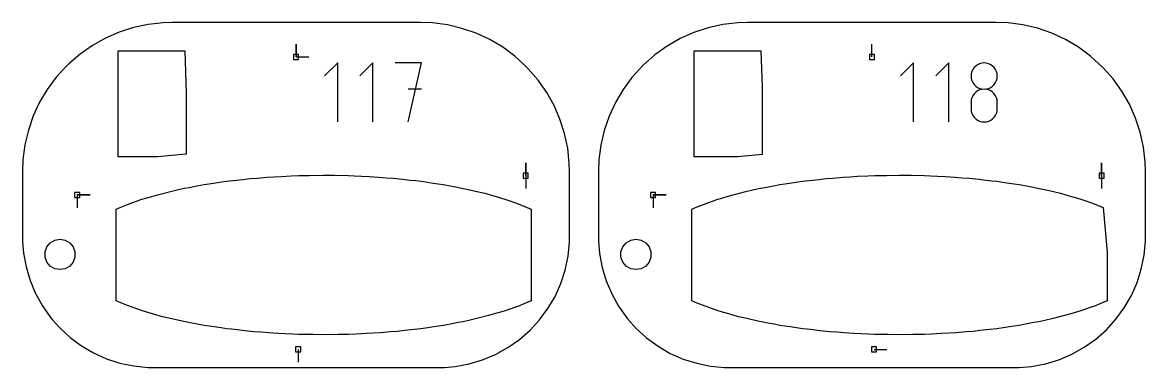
# Model space of a CAD drawing. Extents: x 0 to 570, y 0 to 470.
# Drawn here: x 276.2 to 400.3, y 231.5 to 269.6 of the extents above; entities that cross this region are included whole.
import ezdxf

# ---------------------------------------------------------------- set-up
doc = ezdxf.new("R2010")
doc.units = 0

msp = doc.modelspace()

# ---------------------------------------------------------------- linework, layer by layer
at = {"layer": 'annotation', "color": 1}
for p, q in [((306.426332, 265.781312), (306.426332, 267.210062)), ((306.426332, 265.781312), (306.426332, 267.210062)), ((306.426332, 267.210062), (306.426332, 265.781312)), ((370.076026, 265.781312), (370.076026, 267.210062)), ((306.426332, 265.781312), (307.855082, 265.781312)), ((311.029018, 265.131953), (309.576888, 263.679414)), ((311.029018, 258.600033), (311.029018, 265.131953)), ((314.930617, 265.131953), (313.478488, 263.679414)), ((314.930617, 258.600033), (314.930617, 265.131953)), ((320.284346, 265.131953), (317.379677, 265.131953)), ((318.832217, 258.600033), (320.284346, 265.131953)), ((374.680555, 265.131953), (373.228426, 263.679414)), ((374.680555, 258.600033), (374.680555, 265.131953)), ((378.582155, 265.131953), (377.130025, 263.679414)), ((378.582155, 258.600033), (378.582155, 265.131953)), ((381.229695, 264.405509), (381.122291, 264.17996)), ((381.372913, 264.607745), (381.229695, 264.405509)), ((381.547823, 264.782517), (381.372913, 264.607745)), ((381.750301, 264.925675), (381.547823, 264.782517)), ((381.976224, 265.03307), (381.750301, 264.925675)), ((382.221468, 265.10055), (381.976224, 265.03307)), ((382.481911, 265.123966), (382.221468, 265.10055)), ((382.742353, 265.10055), (382.481911, 265.123966)), ((382.481911, 265.123966), (382.481911, 265.123966)), ((382.987598, 265.03307), (382.742353, 265.10055)), ((383.213521, 264.925675), (382.987598, 265.03307)), ((383.415999, 264.782517), (383.213521, 264.925675)), ((383.590908, 264.607745), (383.415999, 264.782517)), ((383.734127, 264.405509), (383.590908, 264.607745)), ((383.841531, 264.17996), (383.734127, 264.405509)), ((381.054825, 263.935248), (381.03142, 263.675523)), ((381.03142, 263.675523), (381.03142, 263.675523)), ((381.03142, 263.675523), (381.054838, 263.414578)), ((381.122291, 264.17996), (381.054825, 263.935248)), ((381.054838, 263.414578), (381.122338, 263.168916)), ((381.122338, 263.168916), (381.229786, 262.942654)), ((383.734036, 262.942654), (383.841483, 263.168916)), ((383.841483, 263.168916), (383.908983, 263.414578)), ((383.908997, 263.935248), (383.841531, 264.17996)), ((383.908983, 263.414578), (383.932402, 263.675523)), ((383.932402, 263.675523), (383.908997, 263.935248)), ((383.932402, 263.675523), (383.932402, 263.675523)), ((320.284346, 262.223188), (318.832217, 262.223188)), ((381.229786, 262.942654), (381.373048, 262.739907)), ((381.373048, 262.739907), (381.547991, 262.564792)), ((381.750301, 262.024557), (381.547823, 261.881212)), ((381.547991, 262.564792), (381.750483, 262.421425)), ((381.976224, 262.132047), (381.750301, 262.024557)), ((381.750483, 262.421425), (381.976389, 262.313924)), ((382.221468, 262.199563), (381.976224, 262.132047)), ((381.976389, 262.313924), (382.221576, 262.246405)), ((382.481911, 262.222984), (382.221468, 262.199563)), ((382.221576, 262.246405), (382.481911, 262.222984)), ((382.481911, 262.222984), (382.742246, 262.246405)), ((382.742353, 262.199576), (382.481911, 262.222984)), ((382.481911, 262.222984), (382.481911, 262.222984)), ((382.481911, 262.222984), (382.481911, 262.222984)), ((382.742246, 262.246405), (382.987433, 262.313924)), ((382.987598, 262.132095), (382.742353, 262.199576)), ((382.987433, 262.313924), (383.213339, 262.421425)), ((383.213521, 262.024648), (382.987598, 262.132095)), ((383.213339, 262.421425), (383.41583, 262.564792)), ((383.415999, 261.881346), (383.213521, 262.024648)), ((383.41583, 262.564792), (383.590773, 262.739907)), ((383.590773, 262.739907), (383.734036, 262.942654)), ((381.054825, 261.031677), (381.03142, 260.770854)), ((381.03142, 260.770854), (381.03142, 260.048271)), ((381.122291, 261.277244), (381.054825, 261.031677)), ((381.229695, 261.503435), (381.122291, 261.277244)), ((381.372913, 261.706131), (381.229695, 261.503435)), ((381.547823, 261.881212), (381.372913, 261.706131)), ((383.590908, 261.706299), (383.415999, 261.881346)), ((383.734127, 261.503617), (383.590908, 261.706299)), ((383.841531, 261.277409), (383.734127, 261.503617)), ((383.908997, 261.031785), (383.841531, 261.277409)), ((383.932402, 260.770854), (383.908997, 261.031785)), ((383.932402, 260.048271), (383.932402, 260.770854)), ((383.932402, 260.770854), (383.932402, 260.770854)), ((381.03142, 260.048271), (381.03142, 260.048271)), ((381.03142, 260.048271), (381.054838, 259.787467)), ((381.054838, 259.787467), (381.122338, 259.542182)), ((381.122338, 259.542182), (381.229786, 259.316464)), ((383.734036, 259.316464), (383.841483, 259.542182)), ((383.841483, 259.542182), (383.908983, 259.787467)), ((383.908983, 259.787467), (383.932402, 260.048271)), ((381.229786, 259.316464), (381.373048, 259.114363)), ((381.373048, 259.114363), (381.547991, 258.939928)), ((381.547991, 258.939928), (381.750483, 258.797208)), ((381.750483, 258.797208), (381.976389, 258.690252)), ((381.976389, 258.690252), (382.221576, 258.623109)), ((382.221576, 258.623109), (382.481911, 258.599828)), ((382.481911, 258.599828), (382.742246, 258.623109)), ((382.481911, 258.599828), (382.481911, 258.599828)), ((382.742246, 258.623109), (382.987433, 258.690252)), ((382.987433, 258.690252), (383.213339, 258.797208)), ((383.213339, 258.797208), (383.41583, 258.939928)), ((383.41583, 258.939928), (383.590773, 259.114363)), ((383.590773, 259.114363), (383.734036, 259.316464)), ((331.806835, 252.668979), (331.806835, 254.097729)), ((331.806835, 252.668979), (331.806835, 254.097729)), ((331.806835, 254.097729), (331.806835, 252.668979)), ((395.456529, 252.668979), (395.456529, 254.097729)), ((395.456529, 252.668979), (395.456529, 254.097729)), ((395.456529, 254.097729), (395.456529, 252.668979)), ((331.806835, 252.668979), (331.806835, 251.240229)), ((395.456529, 252.668979), (395.456529, 251.240229)), ((282.236454, 250.525854), (283.665204, 250.525854)), ((282.236454, 250.525854), (283.665204, 250.525854)), ((283.665204, 250.525854), (282.236454, 250.525854)), ((282.236454, 250.525854), (282.236454, 249.097104)), ((345.886148, 250.525854), (347.314898, 250.525854)), ((345.886148, 250.525854), (347.314898, 250.525854)), ((347.314898, 250.525854), (345.886148, 250.525854)), ((345.886148, 250.525854), (345.886148, 249.097104)), ((306.657845, 233.462347), (306.657845, 232.033597)), ((370.30754, 233.462347), (371.73629, 233.462347))]:
    msp.add_line(p, q, dxfattribs=at)
at = {"layer": 'boundary', "color": 5}
for p, q in [((290.086076, 269.379078), (288.464218, 269.034645)), ((291.734405, 269.558884), (290.086076, 269.379078)), ((292.688989, 269.595176), (291.734405, 269.558884)), ((303.155515, 269.595176), (292.688989, 269.595176)), ((320.163683, 269.595176), (303.155515, 269.595176)), ((321.503338, 269.539967), (320.163683, 269.595176)), ((323.147958, 269.322508), (321.503338, 269.539967)), ((353.605022, 269.360951), (351.980491, 269.002345)), ((355.257471, 269.554069), (353.605022, 269.360951)), ((356.338683, 269.595176), (355.257471, 269.554069)), ((368.193631, 269.595176), (356.338683, 269.595176)), ((383.813377, 269.595176), (368.193631, 269.595176)), ((385.116204, 269.543182), (383.813377, 269.595176)), ((386.766516, 269.328395), (385.116204, 269.543182)), ((286.885224, 268.529082), (285.365064, 267.867517)), ((288.464218, 269.034645), (286.885224, 268.529082)), ((324.762437, 268.940968), (323.147958, 269.322508)), ((326.330448, 268.399199), (324.762437, 268.940968)), ((327.836128, 267.70268), (326.330448, 268.399199)), ((350.400398, 268.481909), (348.880824, 267.804948)), ((351.980491, 269.002345), (350.400398, 268.481909)), ((388.386802, 268.948432), (386.766516, 269.328395)), ((389.960574, 268.40716), (388.386802, 268.948432)), ((391.471813, 267.710083), (389.960574, 268.40716)), ((283.919112, 267.056659), (282.56198, 266.104721)), ((285.365064, 267.867517), (283.919112, 267.056659)), ((329.264244, 266.858455), (327.836128, 267.70268)), ((347.437237, 266.978364), (346.084313, 266.010576)), ((348.880824, 267.804948), (347.437237, 266.978364)), ((392.905137, 266.864295), (391.471813, 267.710083)), ((282.56198, 266.104721), (281.307392, 265.02135)), ((330.600355, 265.875058), (329.264244, 266.858455)), ((331.545282, 265.02135), (330.600355, 265.875058)), ((346.084313, 266.010576), (344.835826, 264.911446)), ((394.245961, 265.878402), (392.905137, 266.864295)), ((395.629644, 264.598038), (394.245961, 265.878402)), ((280.76282, 264.476778), (279.909111, 263.531852)), ((281.307392, 265.02135), (280.76282, 264.476778)), ((332.089854, 264.476778), (331.545282, 265.02135)), ((333.173224, 263.222187), (332.089854, 264.476778)), ((344.835826, 264.911446), (343.555462, 263.527764)), ((396.728773, 263.349548), (395.629644, 264.598038)), ((279.909111, 263.531852), (278.925713, 262.195741)), ((334.125161, 261.865057), (333.173224, 263.222187)), ((343.555462, 263.527764), (342.569567, 262.18694)), ((397.69656, 261.996627), (396.728773, 263.349548)), ((278.925713, 262.195741), (278.081486, 260.767623)), ((342.569567, 262.18694), (341.723777, 260.753615)), ((398.523148, 260.553038), (397.69656, 261.996627)), ((278.081486, 260.767623), (277.384968, 259.261944)), ((334.936023, 260.419104), (334.125161, 261.865057)), ((341.723777, 260.753615), (341.026701, 259.242376)), ((335.597587, 258.898946), (334.936023, 260.419104)), ((399.200108, 259.033466), (398.523148, 260.553038)), ((277.384968, 259.261944), (276.843197, 257.693934)), ((336.103148, 257.319953), (335.597587, 258.898946)), ((341.026701, 259.242376), (340.485426, 257.668605)), ((399.720542, 257.453374), (399.200108, 259.033466)), ((276.843197, 257.693934), (276.46166, 256.079453)), ((336.447582, 255.698091), (336.103148, 257.319953)), ((340.485426, 257.668605), (340.105468, 256.048317)), ((400.07915, 255.828839), (399.720542, 257.453374)), ((276.46166, 256.079453), (276.244202, 254.434834)), ((336.627387, 254.049763), (336.447582, 255.698091)), ((340.105468, 256.048317), (339.89068, 254.398005)), ((400.272267, 254.176392), (400.07915, 255.828839)), ((276.244202, 254.434834), (276.188985, 253.095178)), ((336.663679, 253.095178), (336.627387, 254.049763)), ((339.89068, 254.398005), (339.838679, 253.095178)), ((400.313373, 253.095178), (400.272267, 254.176392)), ((276.188985, 253.095178), (276.188985, 250.3757)), ((336.663679, 250.3757), (336.663679, 253.095178)), ((339.838679, 253.095178), (339.838679, 250.014952)), ((400.313373, 250.014952), (400.313373, 253.095178)), ((276.188985, 250.3757), (276.188985, 245.956533)), ((336.663679, 245.956533), (336.663679, 250.3757)), ((339.838679, 250.014952), (339.838679, 245.956533)), ((400.313373, 245.956533), (400.313373, 250.014952)), ((276.188985, 245.956533), (276.211614, 245.3016)), ((336.641054, 245.3016), (336.663679, 245.956533)), ((339.838679, 245.956533), (339.853844, 245.414685)), ((400.298211, 245.414685), (400.313373, 245.956533)), ((276.211614, 245.3016), (276.30928, 244.102225)), ((336.487941, 243.752117), (336.641054, 245.3016)), ((339.853844, 245.414685), (339.964341, 244.057733)), ((400.156176, 243.858577), (400.298211, 245.414685)), ((276.30928, 244.102225), (276.591493, 242.570332)), ((336.169434, 242.227937), (336.487941, 243.752117)), ((339.964341, 244.057733), (340.25244, 242.521526)), ((399.847432, 242.326757), (400.156176, 243.858577)), ((276.591493, 242.570332), (277.036452, 241.077597)), ((335.689191, 240.746669), (336.169434, 242.227937)), ((340.25244, 242.521526), (340.704247, 241.025282)), ((399.375554, 240.837036), (399.847432, 242.326757)), ((277.036452, 241.077597), (277.638992, 239.641262)), ((340.704247, 241.025282), (341.314491, 239.586398)), ((398.746029, 239.406736), (399.375554, 240.837036)), ((277.638992, 239.641262), (278.392158, 238.277909)), ((335.052754, 239.325424), (335.689191, 240.746669)), ((341.314491, 239.586398), (342.076082, 238.221595)), ((334.267453, 237.980623), (335.052754, 239.325424)), ((397.966157, 238.052486), (398.746029, 239.406736)), ((278.392158, 238.277909), (279.287246, 237.00328)), ((333.342351, 236.727803), (334.267453, 237.980623)), ((342.076082, 238.221595), (342.980165, 236.946737)), ((397.045002, 236.790034), (397.966157, 238.052486)), ((279.287246, 237.00328), (279.510323, 236.727803)), ((279.510323, 236.727803), (280.3139, 235.832092)), ((332.288121, 235.581442), (333.342351, 236.727803)), ((342.980165, 236.946737), (343.107061, 236.790034)), ((343.107061, 236.790034), (344.016214, 235.776642)), ((395.993265, 235.634062), (397.045002, 236.790034)), ((280.3139, 235.832092), (281.46026, 234.777863)), ((281.46026, 234.777863), (282.71308, 233.852761)), ((331.116934, 234.554786), (332.288121, 235.581442)), ((344.016214, 235.776642), (345.172185, 234.724906)), ((345.172185, 234.724906), (346.434638, 233.803752)), ((393.548315, 233.693932), (394.823171, 234.598011)), ((394.823171, 234.598011), (395.993265, 235.634062)), ((282.71308, 233.852761), (284.057883, 233.067461)), ((328.478952, 232.906534), (329.842307, 233.659702)), ((329.842307, 233.659702), (331.116934, 234.554786)), ((346.434638, 233.803752), (347.788889, 233.023881)), ((392.183511, 232.932339), (393.548315, 233.693932)), ((284.057883, 233.067461), (285.479125, 232.431024)), ((285.479125, 232.431024), (286.960395, 231.950783)), ((325.549882, 231.859038), (327.042618, 232.303992)), ((327.042618, 232.303992), (328.478952, 232.906534)), ((347.788889, 233.023881), (349.219186, 232.394355)), ((349.219186, 232.394355), (350.708909, 231.922479)), ((389.248383, 231.870291), (390.744627, 232.322094)), ((390.744627, 232.322094), (392.183511, 232.932339)), ((286.960395, 231.950783), (288.484574, 231.632272)), ((288.484574, 231.632272), (290.034057, 231.479159)), ((290.034057, 231.479159), (290.68899, 231.456532)), ((290.68899, 231.456532), (302.750837, 231.456532)), ((302.750837, 231.456532), (322.163681, 231.456532)), ((322.163681, 231.456532), (322.818616, 231.479159)), ((322.818616, 231.479159), (324.017991, 231.57682)), ((324.017991, 231.57682), (325.549882, 231.859038)), ((350.708909, 231.922479), (352.240728, 231.613731)), ((352.240728, 231.613731), (353.796836, 231.471696)), ((353.796836, 231.471696), (354.338684, 231.456532)), ((354.338684, 231.456532), (367.985253, 231.456532)), ((367.985253, 231.456532), (385.813376, 231.456532)), ((385.813376, 231.456532), (386.355225, 231.471696)), ((386.355225, 231.471696), (387.712178, 231.582188)), ((387.712178, 231.582188), (389.248383, 231.870291))]:
    msp.add_line(p, q, dxfattribs=at)
at = {"layer": 'hole', "color": 5}
for p, q in [((286.784683, 260.509828), (286.784683, 266.457307)), ((286.784683, 266.457307), (287.779904, 266.457307)), ((287.779904, 266.457307), (293.323745, 266.457307)), ((293.323745, 266.457307), (294.138068, 266.457307)), ((294.138068, 266.457307), (294.284683, 261.807582)), ((306.712082, 266.067062), (306.140582, 266.067062)), ((306.140582, 266.067062), (306.140582, 265.495562)), ((306.712082, 265.495562), (306.712082, 266.067062)), ((350.434377, 261.071795), (350.434377, 266.457307)), ((350.434377, 266.457307), (351.335561, 266.457307)), ((351.335561, 266.457307), (357.119405, 266.457307)), ((357.119405, 266.457307), (357.810032, 266.457307)), ((357.810032, 266.457307), (357.934377, 262.513869)), ((370.361776, 266.067062), (369.790276, 266.067062)), ((369.790276, 266.067062), (369.790276, 265.495562)), ((370.361776, 265.495562), (370.361776, 266.067062)), ((306.140582, 265.495562), (306.712082, 265.495562)), ((369.790276, 265.495562), (370.361776, 265.495562)), ((357.934377, 262.513869), (357.934377, 255.007958)), ((294.284683, 261.807582), (294.284683, 255.052851)), ((350.434377, 255.099619), (350.434377, 261.071795)), ((286.784683, 255.135338), (286.784683, 260.509828)), ((286.784683, 254.757307), (286.784683, 255.135338)), ((291.114639, 254.757307), (286.784683, 254.757307)), ((294.284683, 255.052851), (291.114639, 254.757307)), ((350.434377, 254.757307), (350.434377, 255.099619)), ((355.245859, 254.757307), (350.434377, 254.757307)), ((357.934377, 255.007958), (355.245859, 254.757307)), ((297.956708, 251.931636), (298.742054, 252.048472)), ((298.742054, 252.048472), (299.492247, 252.13291)), ((299.492247, 252.13291), (300.531029, 252.249829)), ((300.531029, 252.249829), (301.334131, 252.340222)), ((301.334131, 252.340222), (302.112312, 252.401455)), ((302.112312, 252.401455), (303.182654, 252.485675)), ((303.182654, 252.485675), (304.004753, 252.550362)), ((304.004753, 252.550362), (304.800965, 252.587652)), ((304.800965, 252.587652), (305.890576, 252.638682)), ((305.890576, 252.638682), (306.727396, 252.677874)), ((306.727396, 252.677874), (307.891598, 252.696011)), ((307.891598, 252.696011), (309.477587, 252.720718)), ((309.477587, 252.720718), (310.641356, 252.702581)), ((310.641356, 252.702581), (312.226756, 252.677874)), ((312.226756, 252.677874), (312.841259, 252.649105)), ((312.841259, 252.649105), (313.678394, 252.609914)), ((313.678394, 252.609914), (314.502968, 252.571311)), ((314.502968, 252.571311), (315.553888, 252.502878)), ((315.553888, 252.502878), (316.375985, 252.438191)), ((316.375985, 252.438191), (317.14687, 252.377533)), ((317.14687, 252.377533), (318.210334, 252.273869)), ((318.210334, 252.273869), (319.01312, 252.183477)), ((319.01312, 252.183477), (319.659003, 252.11075)), ((319.659003, 252.11075), (320.212101, 252.048472)), ((320.212101, 252.048472), (320.788587, 251.962708)), ((332.092585, 252.954729), (331.521085, 252.954729)), ((331.521085, 252.954729), (331.521085, 252.383229)), ((331.521085, 252.383229), (332.092585, 252.383229)), ((332.092585, 252.383229), (332.092585, 252.954729)), ((361.670512, 251.941174), (362.391748, 252.048472)), ((362.391748, 252.048472), (363.141941, 252.13291)), ((363.141941, 252.13291), (364.246282, 252.257208)), ((364.246282, 252.257208), (364.983825, 252.340222)), ((364.983825, 252.340222), (365.762006, 252.401455)), ((365.762006, 252.401455), (366.899459, 252.490955)), ((366.899459, 252.490955), (367.654447, 252.550362)), ((367.654447, 252.550362), (368.489462, 252.589469)), ((368.489462, 252.589469), (369.608582, 252.641882)), ((369.608582, 252.641882), (370.37709, 252.677874)), ((370.37709, 252.677874), (371.670761, 252.698028)), ((371.670761, 252.698028), (373.127281, 252.720718)), ((373.127281, 252.720718), (374.420471, 252.700565)), ((374.420471, 252.700565), (375.87645, 252.677874)), ((375.87645, 252.677874), (376.55929, 252.645906)), ((376.55929, 252.645906), (377.328088, 252.609914)), ((377.328088, 252.609914), (378.152662, 252.571311)), ((378.152662, 252.571311), (379.270692, 252.497598)), ((379.270692, 252.497598), (380.025679, 252.438191)), ((380.025679, 252.438191), (380.830372, 252.374873)), ((380.830372, 252.374873), (381.925561, 252.26649)), ((381.925561, 252.26649), (382.662814, 252.183477)), ((382.662814, 252.183477), (383.330583, 252.108286)), ((383.330583, 252.108286), (383.861795, 252.048472)), ((383.861795, 252.048472), (384.502391, 251.953171)), ((395.742279, 252.954729), (395.170779, 252.954729)), ((395.170779, 252.954729), (395.170779, 252.383229)), ((395.170779, 252.383229), (395.742279, 252.383229)), ((395.742279, 252.383229), (395.742279, 252.954729)), ((282.522204, 250.811604), (281.950704, 250.811604)), ((281.950704, 250.811604), (281.950704, 250.240104)), ((282.522204, 250.240104), (282.522204, 250.811604)), ((291.242651, 250.592336), (292.418253, 250.889333)), ((292.418253, 250.889333), (293.42272, 251.123769)), ((293.42272, 251.123769), (294.074869, 251.267774)), ((294.074869, 251.267774), (294.622534, 251.370964)), ((294.622534, 251.370964), (295.475845, 251.531744)), ((295.475845, 251.531744), (296.25301, 251.678176)), ((296.25301, 251.678176), (296.78488, 251.757304)), ((296.78488, 251.757304), (297.311886, 251.835706)), ((297.311886, 251.835706), (297.956708, 251.931636)), ((320.788587, 251.962708), (321.573933, 251.845872)), ((321.573933, 251.845872), (322.125298, 251.763846)), ((322.125298, 251.763846), (322.701145, 251.678176)), ((322.701145, 251.678176), (323.271871, 251.570687)), ((323.271871, 251.570687), (324.049371, 251.424255)), ((324.049371, 251.424255), (324.564633, 251.327212)), ((324.564633, 251.327212), (325.120637, 251.219884)), ((325.120637, 251.219884), (326.269782, 250.951681)), ((326.269782, 250.951681), (327.274252, 250.717244)), ((346.171898, 250.811604), (345.600398, 250.811604)), ((345.600398, 250.811604), (345.600398, 250.240104)), ((346.171898, 250.240104), (346.171898, 250.811604)), ((354.892345, 250.592336), (356.149945, 250.90847)), ((356.149945, 250.90847), (357.072414, 251.123769)), ((357.072414, 251.123769), (357.744844, 251.271596)), ((357.744844, 251.271596), (358.278441, 251.372135)), ((358.278441, 251.372135), (359.188981, 251.543698)), ((359.188981, 251.543698), (359.902704, 251.678176)), ((359.902704, 251.678176), (360.448073, 251.759312)), ((360.448073, 251.759312), (360.967158, 251.836536)), ((360.967158, 251.836536), (361.670512, 251.941174)), ((384.502391, 251.953171), (385.223627, 251.845872)), ((385.223627, 251.845872), (385.788491, 251.761838)), ((385.788491, 251.761838), (386.350839, 251.678176)), ((386.350839, 251.678176), (386.985035, 251.558734)), ((386.985035, 251.558734), (387.699065, 251.424255)), ((387.699065, 251.424255), (388.214327, 251.327212)), ((388.214327, 251.327212), (388.776777, 251.21838)), ((388.776777, 251.21838), (390.001474, 250.932543)), ((390.001474, 250.932543), (390.923946, 250.717244)), ((281.950704, 250.240104), (282.522204, 250.240104)), ((287.062841, 249.184758), (287.792301, 249.494143)), ((287.792301, 249.494143), (288.279641, 249.66331)), ((288.279641, 249.66331), (288.785645, 249.838962)), ((288.785645, 249.838962), (289.282592, 250.011468)), ((289.282592, 250.011468), (289.807959, 250.18345)), ((289.807959, 250.18345), (290.479966, 250.374974)), ((290.479966, 250.374974), (291.242651, 250.592336)), ((327.274252, 250.717244), (328.27181, 250.432796)), ((328.27181, 250.432796), (329.034039, 250.21545)), ((329.034039, 250.21545), (329.611427, 250.032344)), ((329.611427, 250.032344), (330.168497, 249.838966)), ((330.168497, 249.838966), (330.675311, 249.663041)), ((330.675311, 249.663041), (331.161854, 249.494143)), ((331.161854, 249.494143), (331.95646, 249.157127)), ((345.600398, 250.240104), (346.171898, 250.240104)), ((350.772082, 249.210014), (351.441995, 249.494143)), ((351.441995, 249.494143), (351.929335, 249.66331)), ((351.929335, 249.66331), (352.435339, 249.838962)), ((352.435339, 249.838962), (352.937268, 250.013197)), ((352.937268, 250.013197), (353.466809, 250.18606)), ((353.466809, 250.18606), (354.19192, 250.392717)), ((354.19192, 250.392717), (354.892345, 250.592336)), ((390.923946, 250.717244), (391.983727, 250.415054)), ((391.983727, 250.415054), (392.683733, 250.21545)), ((392.683733, 250.21545), (393.261121, 250.032344)), ((393.261121, 250.032344), (393.818191, 249.838966)), ((393.818191, 249.838966), (394.325005, 249.663041)), ((394.325005, 249.663041), (394.811549, 249.494143)), ((394.811549, 249.494143), (395.644547, 249.140844)), ((286.527377, 248.957652), (287.062841, 249.184758)), ((286.527377, 243.120109), (286.527377, 248.957652)), ((331.95646, 249.157127), (332.42678, 248.957652)), ((332.42678, 248.957652), (332.426779, 244.672579)), ((350.177071, 248.957652), (350.772082, 249.210014)), ((350.177071, 243.596643), (350.177071, 248.957652)), ((395.644547, 249.140844), (396.076474, 244.196045)), ((278.689474, 244.247828), (278.888729, 244.795283)), ((278.888729, 244.795283), (279.26321, 245.241575)), ((279.26321, 245.241575), (279.767751, 245.532868)), ((279.767751, 245.532868), (280.34149, 245.634034)), ((280.34149, 245.634034), (280.915232, 245.532868)), ((280.915232, 245.532868), (281.419764, 245.241575)), ((281.419764, 245.241575), (281.794245, 244.795283)), ((281.794245, 244.795283), (281.993503, 244.247828)), ((332.426779, 244.672579), (332.42678, 238.835036)), ((342.339168, 244.247828), (342.538423, 244.795283)), ((342.538423, 244.795283), (342.912904, 245.241575)), ((342.912904, 245.241575), (343.417446, 245.532868)), ((343.417446, 245.532868), (343.991184, 245.634034)), ((343.991184, 245.634034), (344.564926, 245.532868)), ((344.564926, 245.532868), (345.069458, 245.241575)), ((345.069458, 245.241575), (345.443939, 244.795283)), ((345.443939, 244.795283), (345.643197, 244.247828)), ((278.689474, 243.665239), (278.689474, 244.247828)), ((278.888729, 243.117784), (278.689474, 243.665239)), ((281.993503, 243.665239), (281.794245, 243.117784)), ((281.993503, 244.247828), (281.993503, 243.665239)), ((342.339168, 243.665239), (342.339168, 244.247828)), ((342.538423, 243.117784), (342.339168, 243.665239)), ((345.643197, 243.665239), (345.443939, 243.117784)), ((345.643197, 244.247828), (345.643197, 243.665239)), ((350.177071, 238.835036), (350.177071, 243.596643)), ((396.076474, 244.196045), (396.076474, 238.835036)), ((279.26321, 242.671494), (278.888729, 243.117784)), ((279.767751, 242.3802), (279.26321, 242.671494)), ((280.34149, 242.279033), (279.767751, 242.3802)), ((280.915232, 242.3802), (280.34149, 242.279033)), ((281.419764, 242.671494), (280.915232, 242.3802)), ((281.794245, 243.117784), (281.419764, 242.671494)), ((286.527377, 238.835036), (286.527377, 243.120109)), ((342.912904, 242.671494), (342.538423, 243.117784)), ((343.417446, 242.3802), (342.912904, 242.671494)), ((343.991184, 242.279033), (343.417446, 242.3802)), ((344.564926, 242.3802), (343.991184, 242.279033)), ((345.069458, 242.671494), (344.564926, 242.3802)), ((345.443939, 243.117784), (345.069458, 242.671494)), ((287.256837, 238.525651), (286.527377, 238.835036)), ((287.792301, 238.298546), (287.256837, 238.525651)), ((331.61122, 238.489135), (331.132153, 238.288237)), ((332.42678, 238.835036), (331.61122, 238.489135)), ((350.846984, 238.550907), (350.177071, 238.835036)), ((351.441995, 238.298546), (350.846984, 238.550907)), ((395.260914, 238.489135), (394.781847, 238.288237)), ((396.076474, 238.835036), (395.260914, 238.489135)), ((288.209926, 238.153576), (287.792301, 238.298546)), ((288.8186, 237.942286), (288.209926, 238.153576)), ((289.33977, 237.761371), (288.8186, 237.942286)), ((289.920115, 237.577278), (289.33977, 237.761371)), ((290.682799, 237.35991), (289.920115, 237.577278)), ((291.68092, 237.075445), (290.682799, 237.35991)), ((327.712292, 237.200349), (326.536917, 236.903355)), ((328.474522, 237.417694), (327.712292, 237.200349)), ((329.034039, 237.577237), (328.474522, 237.417694)), ((329.522731, 237.729554), (329.034039, 237.577237)), ((330.055962, 237.914657), (329.522731, 237.729554)), ((330.569994, 238.09309), (330.055962, 237.914657)), ((331.132153, 238.288237), (330.569994, 238.09309)), ((351.85962, 238.153576), (351.441995, 238.298546)), ((352.456489, 237.946384), (351.85962, 238.153576)), ((352.976849, 237.76575), (352.456489, 237.946384)), ((353.569809, 237.577278), (352.976849, 237.76575)), ((354.270233, 237.377655), (353.569809, 237.577278)), ((355.330614, 237.075445), (354.270233, 237.377655)), ((391.361986, 237.200349), (390.104613, 236.884217)), ((392.061993, 237.399952), (391.361986, 237.200349)), ((393.162561, 237.72613), (392.061993, 237.399952)), ((393.693142, 237.910312), (393.162561, 237.72613)), ((394.207976, 238.089025), (393.693142, 237.910312)), ((394.781847, 238.288237), (394.207976, 238.089025)), ((292.685387, 236.841008), (291.68092, 237.075445)), ((293.834809, 236.572739), (292.685387, 236.841008)), ((294.385994, 236.466292), (293.834809, 236.572739)), ((294.905726, 236.368363), (294.385994, 236.466292)), ((295.682682, 236.221971), (294.905726, 236.368363)), ((296.25301, 236.114511), (295.682682, 236.221971)), ((296.824052, 236.029556), (296.25301, 236.114511)), ((297.38037, 235.946792), (296.824052, 236.029556)), ((298.16563, 235.829969), (297.38037, 235.946792)), ((320.99736, 235.861038), (320.212101, 235.744215)), ((321.643991, 235.957237), (320.99736, 235.861038)), ((322.173601, 236.036027), (321.643991, 235.957237)), ((322.701145, 236.114511), (322.173601, 236.036027)), ((323.478435, 236.260903), (322.701145, 236.114511)), ((324.335548, 236.422328), (323.478435, 236.260903)), ((324.881995, 236.525246), (324.335548, 236.422328)), ((325.532446, 236.668917), (324.881995, 236.525246)), ((326.536917, 236.903355), (325.532446, 236.668917)), ((356.253084, 236.860145), (355.330614, 237.075445)), ((357.478088, 236.574236), (356.253084, 236.860145)), ((358.035688, 236.466292), (357.478088, 236.574236)), ((358.555421, 236.368363), (358.035688, 236.466292)), ((359.268951, 236.233921), (358.555421, 236.368363)), ((359.902704, 236.114511), (359.268951, 236.233921)), ((360.460393, 236.031542), (359.902704, 236.114511)), ((361.030064, 235.946792), (360.460393, 236.031542)), ((361.751221, 235.839506), (361.030064, 235.946792)), ((362.391748, 235.744215), (361.751221, 235.839506)), ((384.582952, 235.851501), (383.861795, 235.744215)), ((385.287954, 235.956385), (384.582952, 235.851501)), ((385.809943, 236.034041), (385.287954, 235.956385)), ((386.350839, 236.114511), (385.809943, 236.034041)), ((387.064677, 236.248953), (386.350839, 236.114511)), ((387.979136, 236.421178), (387.064677, 236.248953)), ((388.511596, 236.521462), (387.979136, 236.421178)), ((389.18214, 236.668917), (388.511596, 236.521462)), ((390.104613, 236.884217), (389.18214, 236.668917)), ((298.742054, 235.744215), (298.16563, 235.829969)), ((299.289469, 235.682601), (298.742054, 235.744215)), ((299.941641, 235.609196), (299.289469, 235.682601)), ((300.744667, 235.518812), (299.941641, 235.609196)), ((301.799742, 235.415828), (300.744667, 235.518812)), ((302.579219, 235.354494), (301.799742, 235.415828)), ((303.401301, 235.289808), (302.579219, 235.354494)), ((304.441875, 235.221853), (303.401301, 235.289808)), ((305.276316, 235.182772), (304.441875, 235.221853)), ((306.11313, 235.143581), (305.276316, 235.182772)), ((306.727396, 235.114813), (306.11313, 235.143581)), ((308.313385, 235.090693), (306.727396, 235.114813)), ((309.477587, 235.072987), (308.313385, 235.090693)), ((311.062987, 235.097107), (309.477587, 235.072987)), ((312.226756, 235.114813), (311.062987, 235.097107)), ((313.063886, 235.154004), (312.226756, 235.114813)), ((314.159772, 235.205309), (313.063886, 235.154004)), ((314.950424, 235.242325), (314.159772, 235.205309)), ((315.772504, 235.307011), (314.950424, 235.242325)), ((316.848896, 235.391708), (315.772504, 235.307011)), ((317.621045, 235.452465), (316.848896, 235.391708)), ((318.423753, 235.542849), (317.621045, 235.452465)), ((319.466368, 235.660245), (318.423753, 235.542849)), ((320.212101, 235.744215), (319.466368, 235.660245)), ((362.917075, 235.685087), (362.391748, 235.744215)), ((363.591335, 235.609196), (362.917075, 235.685087)), ((364.328808, 235.52619), (363.591335, 235.609196)), ((365.415348, 235.41851), (364.328808, 235.52619)), ((366.228914, 235.354494), (365.415348, 235.41851)), ((366.983886, 235.295088), (366.228914, 235.354494)), ((368.091569, 235.221853), (366.983886, 235.295088)), ((368.92601, 235.182772), (368.091569, 235.221853)), ((369.694512, 235.14678), (368.92601, 235.182772)), ((370.37709, 235.114813), (369.694512, 235.14678)), ((371.833611, 235.092662), (370.37709, 235.114813)), ((373.127281, 235.072987), (371.833611, 235.092662)), ((374.583261, 235.095138), (373.127281, 235.072987)), ((375.87645, 235.114813), (374.583261, 235.095138)), ((376.645243, 235.150804), (375.87645, 235.114813)), ((377.770169, 235.203469), (376.645243, 235.150804)), ((378.600118, 235.242325), (377.770169, 235.203469)), ((379.355089, 235.30173), (378.600118, 235.242325)), ((380.49859, 235.391708), (379.355089, 235.30173)), ((381.270739, 235.452465), (380.49859, 235.391708)), ((382.00792, 235.535471), (381.270739, 235.452465)), ((383.116062, 235.660245), (382.00792, 235.535471)), ((383.861795, 235.744215), (383.116062, 235.660245)), ((306.943595, 233.748097), (306.372095, 233.748097)), ((306.372095, 233.748097), (306.372095, 233.176597)), ((306.943595, 233.176597), (306.943595, 233.748097)), ((370.59329, 233.748097), (370.02179, 233.748097)), ((370.02179, 233.748097), (370.02179, 233.176597)), ((370.59329, 233.176597), (370.59329, 233.748097)), ((306.372095, 233.176597), (306.943595, 233.176597)), ((370.02179, 233.176597), (370.59329, 233.176597))]:
    msp.add_line(p, q, dxfattribs=at)

doc.saveas('drawing.dxf')
